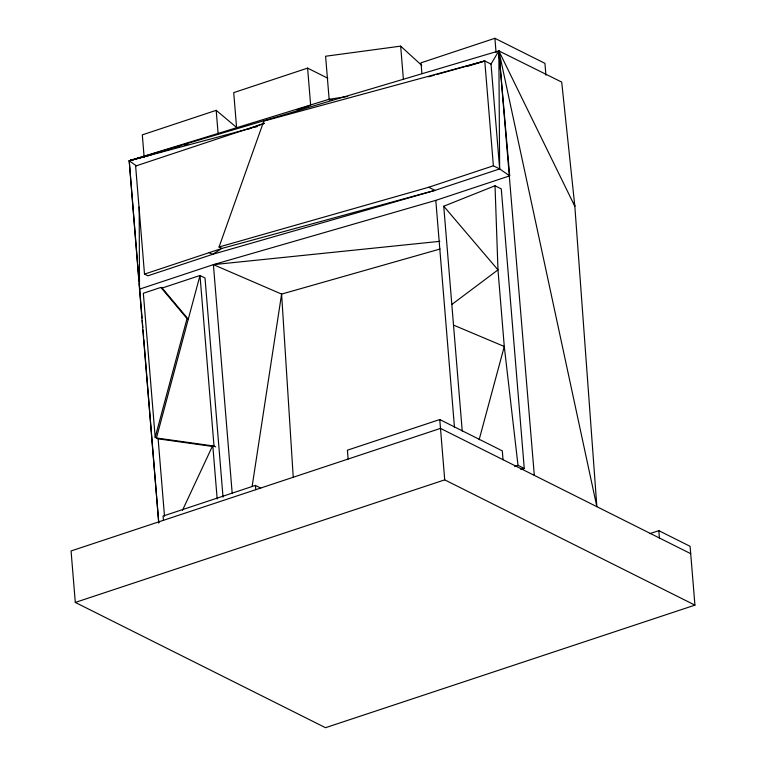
<?xml version="1.0" encoding="UTF-8"?>
<svg xmlns="http://www.w3.org/2000/svg" width="766" height="766" viewBox="0 0 766 766"><rect width="100%" height="100%" fill="white"/><g stroke="black" fill="none" stroke-linecap="round" stroke-linejoin="round"><path stroke-width="1.15" d="M252.158 486.209L281.601 294.087L440.057 249.017M155.182 437.357L187.028 318.589L160.898 287.422L143.338 293.254L155.182 437.357L158.131 438.832L212.192 446.415M479.143 439.732L504.277 346.491L497.977 269.871L495.028 185.774L443.744 206.226L462.224 431.028M139.173 207.011L139.508 289.155L129.205 160.774L498.838 50.891L499.643 168.932L434.992 190.38L221.92 248.414L219.057 246.987L263.801 121.114L484.763 60.974L491.016 64.105L499.643 168.932L509.696 175.854L435.806 200.366L213.398 264.643L139.508 289.155L158.725 522.833M182.519 510.233L212.776 445.439L215.725 446.913M491.016 64.105L498.838 50.891L561.708 82.096L574.835 206.313L596.867 506.69L498.838 50.891L574.835 206.313L574.165 202.808M451.816 304.504L497.977 269.871L443.744 206.226M514.733 466.628L518.008 465.326L524.26 468.457L501.28 188.905L495.028 185.774M248.749 128.889L264.433 123.345M296.949 110.007L309.426 105.842M327.829 78.247L307.597 68.117L233.716 92.629L236.646 128.305M237.173 127.951L216.194 110.342L142.313 134.854L144.132 157.068M545.909 75.221L544.942 63.358L494.893 38.3L421.013 62.812L421.894 73.498M264.414 123.297L135.62 166.031L144.506 274.104L147.895 275.798L212.546 254.35L434.992 190.38L428.73 187.249L219.057 246.987M144.506 274.104L221.92 248.414L212.546 254.35L209.156 252.656M428.73 187.249L493.381 165.801L499.643 168.932M160.898 287.422L162.143 288.045L199.993 275.492L205.01 278.001L223.021 497.124M503.042 459.715L502.314 450.858L439.761 419.538L347.41 450.188L348.137 459.045M260.727 488.076L255.432 485.424L163.072 516.064L163.426 520.325M690.702 553.665L440.488 428.395L71.066 550.965L75.298 602.43L444.72 479.861L694.934 605.13L690.099 546.321L658.817 530.656L649.807 533.653M520.87 469.577L524.26 468.457M694.934 605.13L325.512 727.7L75.298 602.43M467.643 66.259L484.763 60.974L493.381 165.801M347.678 96.439L328.987 99.312L129.205 160.774L137.478 262.02M171.747 148.748L129.205 160.774L136.338 165.829M176.343 147.445L179.79 146.469M184.386 145.167L187.833 144.19M428.52 76.849L434.255 75.231M436.553 74.58L484.763 60.974M251.736 128.027L129.205 160.774L145.358 156.475M254.053 127.415L257.52 126.486M147.666 155.862L151.132 154.943M421.769 65.407L400.666 46.142L325.598 56.244L329.208 100.116M232.213 493.553L213.398 264.643L439.856 241.328M328.987 99.312L332.492 99.925M453.51 325.1L504.277 346.491L518.008 465.326M213.398 264.643L281.601 294.087L293.244 477.39M187.028 318.589L188.273 319.211L162.143 288.045M509.696 175.854L498.838 50.891L534.323 475.37M658.817 530.656L659.421 538.01M494.893 38.3L496.071 52.538M435.806 200.366L454.477 427.39M439.761 419.538L444.72 479.861M400.666 46.142L403.404 79.492M307.597 68.117L310.632 104.98M255.432 485.424L255.777 489.685M216.194 110.342L218.119 133.724M212.776 445.439L217.171 498.905M158.131 438.832L164.489 516.112M137.669 264.404L139.029 281.084M139.23 283.468L142.045 318.005M142.237 320.389L142.821 327.542M143.022 329.926L143.606 337.069M143.797 339.453L158.773 522.9M199.993 275.492L156.427 437.98L214.011 446.061L199.993 275.492"/></g></svg>
